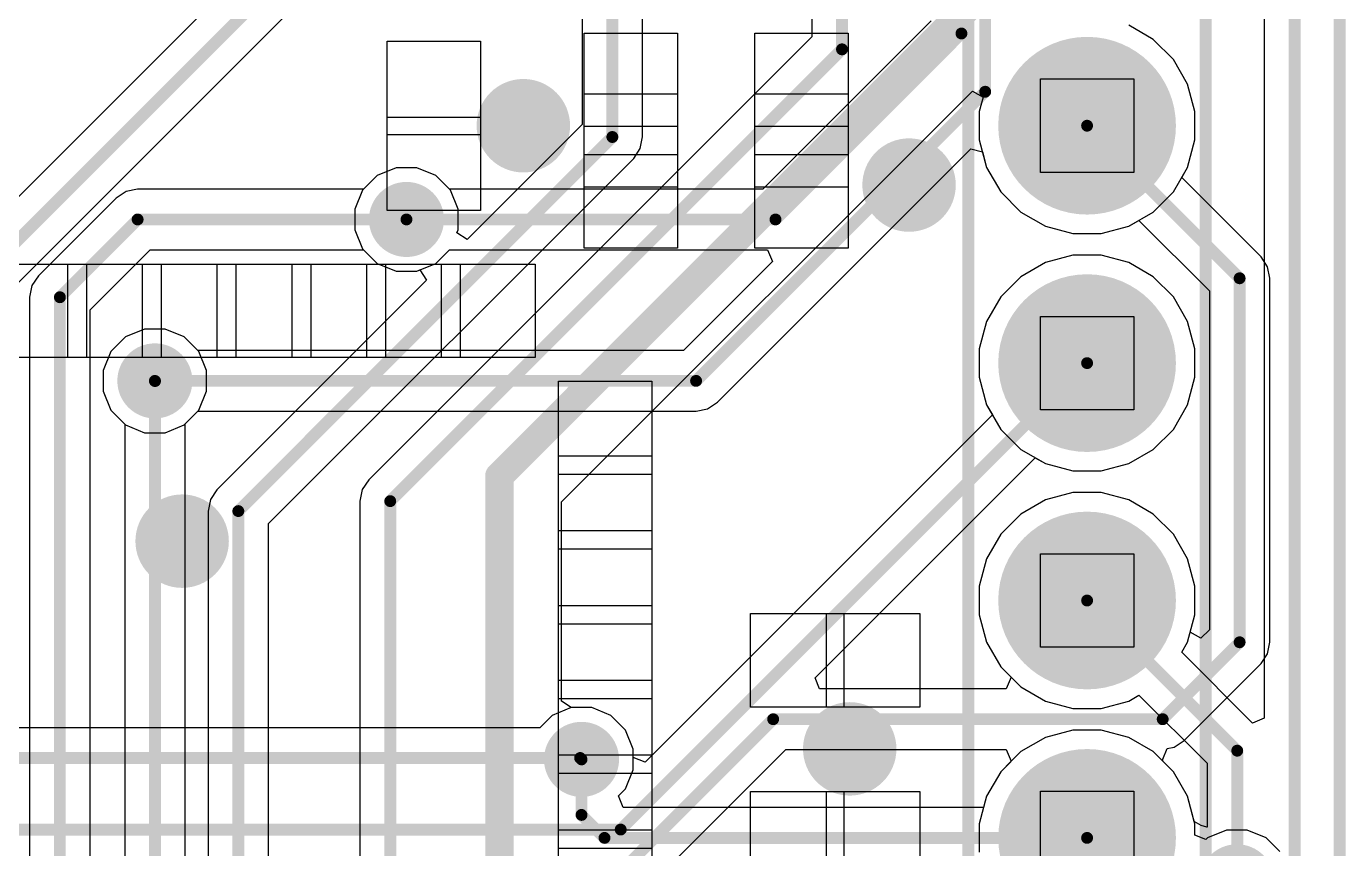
# Model space of a CAD drawing. Header units: millimetres. Extents: x -0.36 to 5.33, y -0.63 to 3.45.
# Drawn here: x 2.711 to 3.267, y 1.882 to 2.228 of the extents above; entities that cross this region are included whole.
import ezdxf

# ---------------------------------------------------------------- set-up
doc = ezdxf.new("R2010")
doc.units = ezdxf.units.MM
doc.header["$MEASUREMENT"] = 0
for name, color, linetype in [('BottomLayer', 5, 'Continuous'), ('BottomSolder', 6, 'Continuous'), ('Mechanical1', 6, 'Continuous'), ('MultiLayer', 9, 'Continuous'), ('PadHoleLayer', 156, 'Continuous'), ('TopLayer', 1, 'Continuous'), ('TopOverlay', 2, 'Continuous'), ('TopSolder', 216, 'Continuous'), ('ViaHoleLayer', 16, 'Continuous')]:
    doc.layers.add(name, color=color, linetype=linetype)

# ---------------------------------------------------------------- blocks, each defined once
blk = doc.blocks.new('HDR_1_8_TH______13')
at = {"layer": 'BottomLayer'}
h = blk.add_hatch(color=5, dxfattribs=at)
edge = h.paths.add_edge_path()
edge.add_arc((-0.05, 0), 0.03543, 0, 360)
h = blk.add_hatch(color=5, dxfattribs=at)
edge = h.paths.add_edge_path()
edge.add_arc((0.05, 0), 0.03543, 0, 360)
h = blk.add_hatch(color=5, dxfattribs=at)
edge = h.paths.add_edge_path()
edge.add_arc((0.15, 0), 0.03543, 0, 360)
h = blk.add_hatch(color=5, dxfattribs=at)
edge = h.paths.add_edge_path()
edge.add_arc((0.25, 0), 0.03543, 0, 360)
at = {"layer": 'BottomSolder'}
h = blk.add_hatch(color=6, dxfattribs=at)
edge = h.paths.add_edge_path()
edge.add_arc((-0.05, 0), 0.03743, 0, 360)
h = blk.add_hatch(color=6, dxfattribs=at)
edge = h.paths.add_edge_path()
edge.add_arc((0.05, 0), 0.03743, 0, 360)
h = blk.add_hatch(color=6, dxfattribs=at)
edge = h.paths.add_edge_path()
edge.add_arc((0.15, 0), 0.03743, 0, 360)
h = blk.add_hatch(color=6, dxfattribs=at)
edge = h.paths.add_edge_path()
edge.add_arc((0.25, 0), 0.03743, 0, 360)
at = {"layer": 'MultiLayer'}
h = blk.add_hatch(color=9, dxfattribs=at)
edge = h.paths.add_edge_path()
edge.add_arc((-0.05, 0), 0.03543, 0, 360)
h = blk.add_hatch(color=9, dxfattribs=at)
edge = h.paths.add_edge_path()
edge.add_arc((0.05, 0), 0.03543, 0, 360)
h = blk.add_hatch(color=9, dxfattribs=at)
edge = h.paths.add_edge_path()
edge.add_arc((0.15, 0), 0.03543, 0, 360)
h = blk.add_hatch(color=9, dxfattribs=at)
edge = h.paths.add_edge_path()
edge.add_arc((0.25, 0), 0.03543, 0, 360)
at = {"layer": 'PadHoleLayer'}
h = blk.add_hatch(color=156, dxfattribs=at)
edge = h.paths.add_edge_path()
edge.add_arc((-0.05, 0), 0.01969, 0, 360)
h = blk.add_hatch(color=156, dxfattribs=at)
edge = h.paths.add_edge_path()
edge.add_arc((0.05, 0), 0.01969, 0, 360)
h = blk.add_hatch(color=156, dxfattribs=at)
edge = h.paths.add_edge_path()
edge.add_arc((0.15, 0), 0.01969, 0, 360)
h = blk.add_hatch(color=156, dxfattribs=at)
edge = h.paths.add_edge_path()
edge.add_arc((0.25, 0), 0.01969, 0, 360)
at = {"layer": 'TopLayer'}
h = blk.add_hatch(color=1, dxfattribs=at)
edge = h.paths.add_edge_path()
edge.add_arc((-0.05, 0), 0.03543, 0, 360)
h = blk.add_hatch(color=1, dxfattribs=at)
edge = h.paths.add_edge_path()
edge.add_arc((0.05, 0), 0.03543, 0, 360)
h = blk.add_hatch(color=1, dxfattribs=at)
edge = h.paths.add_edge_path()
edge.add_arc((0.15, 0), 0.03543, 0, 360)
h = blk.add_hatch(color=1, dxfattribs=at)
edge = h.paths.add_edge_path()
edge.add_arc((0.25, 0), 0.03543, 0, 360)
at = {"layer": 'TopSolder'}
h = blk.add_hatch(color=216, dxfattribs=at)
edge = h.paths.add_edge_path()
edge.add_arc((-0.05, 0), 0.03743, 0, 360)
h = blk.add_hatch(color=216, dxfattribs=at)
edge = h.paths.add_edge_path()
edge.add_arc((0.05, 0), 0.03743, 0, 360)
h = blk.add_hatch(color=216, dxfattribs=at)
edge = h.paths.add_edge_path()
edge.add_arc((0.15, 0), 0.03743, 0, 360)
h = blk.add_hatch(color=216, dxfattribs=at)
edge = h.paths.add_edge_path()
edge.add_arc((0.25, 0), 0.03743, 0, 360)
at = {"layer": 'TopOverlay', "const_width": 0.005}
for points in [[(-0.4, 0.05), (0.4, 0.05)], [(-0.4, -0.05), (0.4, -0.05)]]:
    blk.add_lwpolyline(points, dxfattribs=at)

msp = doc.modelspace()

# ---------------------------------------------------------------- hatches: boundary and pattern name
at = {"layer": 'BottomLayer'}
h = msp.add_hatch(color=5, dxfattribs=at)
edge = h.paths.add_edge_path()
edge.add_arc((2.871, 2.147), 0.01181, 0, 360)
h = msp.add_hatch(color=5, dxfattribs=at)
edge = h.paths.add_edge_path()
edge.add_arc((2.765, 2.079), 0.01181, 0, 360)
h = msp.add_hatch(color=5, dxfattribs=at)
edge = h.paths.add_edge_path()
edge.add_arc((2.94475, 1.91956), 0.01181, 0, 360)
at = {"layer": 'BottomSolder'}
h = msp.add_hatch(color=6, dxfattribs=at)
edge = h.paths.add_edge_path()
edge.add_arc((2.871, 2.147), 0.01581, 0, 360)
h = msp.add_hatch(color=6, dxfattribs=at)
edge = h.paths.add_edge_path()
edge.add_arc((2.765, 2.079), 0.01581, 0, 360)
h = msp.add_hatch(color=6, dxfattribs=at)
edge = h.paths.add_edge_path()
edge.add_arc((2.94475, 1.91956), 0.01581, 0, 360)
h = msp.add_hatch(color=6, dxfattribs=at)
edge = h.paths.add_edge_path()
edge.add_arc((3.22085, 1.868), 0.01581, 0, 360)
at = {"layer": 'TopLayer'}
h = msp.add_hatch(color=1, dxfattribs=at)
edge = h.paths.add_edge_path()
edge.add_arc((2.871, 2.147), 0.01181, 0, 360)
h = msp.add_hatch(color=1, dxfattribs=at)
edge = h.paths.add_edge_path()
edge.add_arc((2.765, 2.079), 0.01181, 0, 360)
h = msp.add_hatch(color=1, dxfattribs=at)
edge = h.paths.add_edge_path()
edge.add_arc((2.94475, 1.91956), 0.01181, 0, 360)
at = {"layer": 'TopSolder'}
h = msp.add_hatch(color=216, dxfattribs=at)
edge = h.paths.add_edge_path()
edge.add_arc((2.871, 2.147), 0.01581, 0, 360)
h = msp.add_hatch(color=216, dxfattribs=at)
edge = h.paths.add_edge_path()
edge.add_arc((2.765, 2.079), 0.01581, 0, 360)
h = msp.add_hatch(color=216, dxfattribs=at)
edge = h.paths.add_edge_path()
edge.add_arc((2.94475, 1.91956), 0.01581, 0, 360)
h = msp.add_hatch(color=216, dxfattribs=at)
edge = h.paths.add_edge_path()
edge.add_arc((3.22085, 1.868), 0.01581, 0, 360)
at = {"layer": 'ViaHoleLayer'}
h = msp.add_hatch(color=16, dxfattribs=at)
edge = h.paths.add_edge_path()
edge.add_arc((2.871, 2.147), 0.00591, 0, 360)
h = msp.add_hatch(color=16, dxfattribs=at)
edge = h.paths.add_edge_path()
edge.add_arc((2.765, 2.079), 0.00591, 0, 360)
h = msp.add_hatch(color=16, dxfattribs=at)
edge = h.paths.add_edge_path()
edge.add_arc((2.94475, 1.91956), 0.00591, 0, 360)

# ---------------------------------------------------------------- linework, layer by layer
at = {"layer": 'BottomLayer'}
for p, q in [((2.79825, 2.24727), (2.67399, 2.12301)), ((2.69574, 2.10872), (2.82, 2.23298)), ((3.09206, 2.23062), (3.02119, 2.15974)), ((3.18564, 2.22285), (3.17528, 2.22883)), ((3.1941, 2.21439), (3.18564, 2.22285)), ((3.20008, 2.20403), (3.1941, 2.21439)), ((3.20318, 2.19247), (3.20008, 2.20403)), ((3.20318, 2.18051), (3.20318, 2.19247)), ((3.20008, 2.16895), (3.20318, 2.18051)), ((3.00202, 2.06999), (3.10882, 2.17679)), ((3.10882, 2.17679), (3.11365, 2.1755)), ((3.11365, 2.1755), (3.11541, 2.16895)), ((2.86666, 2.16881), (2.85865, 2.16549)), ((2.87534, 2.16881), (2.86666, 2.16881)), ((2.88335, 2.16549), (2.87534, 2.16881)), ((3.11541, 2.16895), (3.12139, 2.15859)), ((3.1976, 2.16466), (3.20008, 2.16895)), ((2.85865, 2.16549), (2.85251, 2.15935)), ((2.8891, 2.15974), (2.88335, 2.16549)), ((3.23101, 2.13124), (3.1976, 2.16466)), ((2.85251, 2.15935), (2.84919, 2.15134)), ((3.02119, 2.15974), (2.8891, 2.15974)), ((3.12139, 2.15859), (3.12985, 2.15013)), ((2.84919, 2.15134), (2.84919, 2.14266)), ((3.12985, 2.15013), (3.14021, 2.14415)), ((3.17528, 2.14415), (3.17957, 2.14663)), ((3.17957, 2.14663), (3.20926, 2.11695)), ((2.84919, 2.14266), (2.85251, 2.13465)), ((3.14021, 2.14415), (3.15176, 2.14106)), ((3.15176, 2.14106), (3.16372, 2.14106)), ((3.16372, 2.14106), (3.17528, 2.14415)), ((2.85251, 2.13465), (2.85865, 2.12851)), ((2.88335, 2.12851), (2.8891, 2.13426)), ((2.8891, 2.13426), (3.02317, 2.13426)), ((3.02317, 2.13426), (3.02524, 2.12926)), ((3.02524, 2.12926), (2.98773, 2.09174)), ((3.14021, 2.12883), (3.12985, 2.12285)), ((3.15176, 2.13192), (3.14021, 2.12883)), ((3.16372, 2.13192), (3.15176, 2.13192)), ((3.17528, 2.12883), (3.16372, 2.13192)), ((3.18564, 2.12285), (3.17528, 2.12883)), ((3.23377, 2.12711), (3.23101, 2.13124)), ((2.85865, 2.12851), (2.86666, 2.12519)), ((2.86666, 2.12519), (2.87534, 2.12519)), ((2.87534, 2.12519), (2.88335, 2.12851)), ((3.23474, 2.12223), (3.23377, 2.12711)), ((3.12985, 2.12285), (3.12139, 2.11439)), ((3.1941, 2.11439), (3.18564, 2.12285)), ((3.23474, 1.9689), (3.23474, 2.12223)), ((3.12139, 2.11439), (3.11541, 2.10403)), ((3.20008, 2.10403), (3.1941, 2.11439)), ((3.20926, 2.11695), (3.20926, 1.97418)), ((3.11541, 2.10403), (3.11231, 2.09247)), ((3.20318, 2.09247), (3.20008, 2.10403)), ((2.75265, 2.09749), (2.74651, 2.09135)), ((2.76066, 2.10081), (2.75265, 2.09749)), ((2.76934, 2.10081), (2.76066, 2.10081)), ((2.77735, 2.09749), (2.76934, 2.10081)), ((2.7831, 2.09174), (2.77735, 2.09749)), ((2.74651, 2.09135), (2.74319, 2.08334)), ((2.98773, 2.09174), (2.7831, 2.09174)), ((3.11231, 2.09247), (3.11231, 2.08051)), ((3.20318, 2.08051), (3.20318, 2.09247)), ((2.74319, 2.08334), (2.74319, 2.07466)), ((3.11231, 2.08051), (3.11541, 2.06895)), ((3.20008, 2.06895), (3.20318, 2.08051)), ((2.74319, 2.07466), (2.74651, 2.06665)), ((2.99789, 2.06723), (3.00202, 2.06999)), ((3.11541, 2.06895), (3.11789, 2.06466)), ((3.1941, 2.05859), (3.20008, 2.06895)), ((2.74651, 2.06665), (2.75265, 2.06051)), ((2.77735, 2.06051), (2.7831, 2.06626)), ((2.7831, 2.06626), (2.99301, 2.06626)), ((3.11789, 2.06466), (2.97156, 1.91833)), ((2.99301, 2.06626), (2.99789, 2.06723)), ((2.75265, 2.06051), (2.76066, 2.05719)), ((2.76066, 2.05719), (2.76934, 2.05719)), ((2.76934, 2.05719), (2.77735, 2.06051)), ((3.18564, 2.05013), (3.1941, 2.05859)), ((3.04313, 1.95385), (3.13591, 2.04663)), ((3.13591, 2.04663), (3.14021, 2.04415)), ((3.17528, 2.04415), (3.18564, 2.05013)), ((3.14021, 2.04415), (3.15176, 2.04106)), ((3.15176, 2.04106), (3.16372, 2.04106)), ((3.16372, 2.04106), (3.17528, 2.04415)), ((3.14021, 2.02883), (3.12985, 2.02285)), ((3.15176, 2.03192), (3.14021, 2.02883)), ((3.16372, 2.03192), (3.15176, 2.03192)), ((3.17528, 2.02883), (3.16372, 2.03192)), ((3.18564, 2.02285), (3.17528, 2.02883)), ((3.12985, 2.02285), (3.12139, 2.01439)), ((3.1941, 2.01439), (3.18564, 2.02285)), ((3.12139, 2.01439), (3.11541, 2.00403)), ((3.20008, 2.00403), (3.1941, 2.01439)), ((3.11541, 2.00403), (3.11231, 1.99247)), ((3.20318, 1.99247), (3.20008, 2.00403)), ((3.11231, 1.99247), (3.11231, 1.98051)), ((3.20318, 1.98051), (3.20318, 1.99247)), ((3.11231, 1.98051), (3.11541, 1.96895)), ((3.20122, 1.97322), (3.20318, 1.98051)), ((3.2057, 1.97063), (3.20122, 1.97322)), ((3.20926, 1.97418), (3.2057, 1.97063)), ((3.11541, 1.96895), (3.12139, 1.95859)), ((3.23377, 1.96402), (3.23474, 1.9689)), ((3.23101, 1.95989), (3.23377, 1.96402)), ((3.12139, 1.95859), (3.12575, 1.95423)), ((3.1986, 1.92748), (3.23101, 1.95989)), ((3.04504, 1.94923), (3.04313, 1.95385)), ((3.12575, 1.95423), (3.12367, 1.94923)), ((3.12367, 1.94923), (3.04504, 1.94923)), ((2.94041, 1.94137), (2.9324, 1.93805)), ((2.94909, 1.94137), (2.94041, 1.94137)), ((2.95711, 1.93805), (2.94909, 1.94137)), ((2.9324, 1.93805), (2.92725, 1.93289)), ((2.96324, 1.93191), (2.95711, 1.93805)), ((2.92725, 1.93289), (2.22219, 1.93289)), ((2.96656, 1.92389), (2.96324, 1.93191)), ((2.96656, 1.92041), (2.96656, 1.92389)), ((2.97263, 1.8656), (3.03077, 1.92375)), ((3.03077, 1.92375), (3.12367, 1.92375)), ((3.12367, 1.92375), (3.12575, 1.91875)), ((3.18968, 1.91972), (3.19144, 1.92411)), ((3.19144, 1.92411), (3.19447, 1.92472)), ((3.19447, 1.92472), (3.1986, 1.92748)), ((2.97156, 1.91833), (2.96656, 1.92041)), ((3.12575, 1.91875), (3.12139, 1.91439)), ((3.1897, 1.91879), (3.18968, 1.91972)), ((3.1941, 1.91439), (3.1897, 1.91879)), ((3.12139, 1.91439), (3.11541, 1.90403)), ((3.20008, 1.90403), (3.1941, 1.91439)), ((3.11541, 1.90403), (3.11231, 1.89247)), ((3.20318, 1.89247), (3.20008, 1.90403)), ((3.11231, 1.89247), (3.11231, 1.88051)), ((3.20318, 1.88771), (3.20318, 1.89247)), ((3.21651, 1.88981), (3.20849, 1.88649)), ((3.22519, 1.88981), (3.21651, 1.88981)), ((3.2332, 1.88649), (3.22519, 1.88981)), ((3.20779, 1.88579), (3.20318, 1.88771)), ((3.20849, 1.88649), (3.20779, 1.88579)), ((3.23895, 1.88074), (3.2332, 1.88649))]:
    msp.add_line(p, q, dxfattribs=at)
at = {"layer": 'BottomLayer', "const_width": 0.005}
for points in [[(3.11481, 2.2008), (3.11481, 2.35043)], [(3.10481, 2.22534), (3.10481, 2.33281)], [(2.683, 2.114), (2.81099, 2.24199)], [(3.02647, 2.147), (3.10481, 2.22534)], [(2.99301, 2.079), (3.11481, 2.2008)], [(3.15774, 2.18649), (3.222, 2.12223)], [(2.871, 2.147), (3.02647, 2.147)], [(3.222, 1.9689), (3.222, 2.12223)], [(2.96125, 1.89), (3.15774, 2.08649)], [(2.765, 2.079), (2.99301, 2.079)], [(3.18959, 1.93649), (3.222, 1.9689)], [(2.96361, 1.87461), (3.02549, 1.93649)], [(3.02549, 1.93649), (3.18959, 1.93649)], [(2.18585, 1.92015), (2.94416, 1.92015)], [(2.94416, 1.92015), (2.94475, 1.91956)], [(2.189, 1.89), (2.96125, 1.89)]]:
    msp.add_lwpolyline(points, dxfattribs=at)
at = {"layer": 'BottomLayer', "const_width": 0.0025}
for points in [[(3.10356, 2.22534, 1), (3.10606, 2.22534, 1)], [(3.10356, 2.22534, 1), (3.10606, 2.22534, 1)], [(3.11356, 2.2008, 1), (3.11606, 2.2008, 1)], [(3.11356, 2.2008, 1), (3.11606, 2.2008, 1)], [(3.15649, 2.18649, 1), (3.15899, 2.18649, 1)], [(2.86975, 2.147, 1), (2.87225, 2.147, 1)], [(3.02522, 2.147, 1), (3.02772, 2.147, 1)], [(3.02522, 2.147, 1), (3.02772, 2.147, 1)], [(3.22075, 2.12223, 1), (3.22325, 2.12223, 1)], [(3.22075, 2.12223, 1), (3.22325, 2.12223, 1)], [(3.15649, 2.08649, 1), (3.15899, 2.08649, 1)], [(2.76375, 2.079, 1), (2.76625, 2.079, 1)], [(2.99176, 2.079, 1), (2.99426, 2.079, 1)], [(2.99176, 2.079, 1), (2.99426, 2.079, 1)], [(3.22075, 1.9689, 1), (3.22325, 1.9689, 1)], [(3.22075, 1.9689, 1), (3.22325, 1.9689, 1)], [(3.02424, 1.93649, 1), (3.02674, 1.93649, 1)], [(3.02424, 1.93649, 1), (3.02674, 1.93649, 1)], [(3.18834, 1.93649, 1), (3.19084, 1.93649, 1)], [(3.18834, 1.93649, 1), (3.19084, 1.93649, 1)], [(2.94291, 1.92015, 1), (2.94541, 1.92015, 1)], [(2.94291, 1.92015, 1), (2.94541, 1.92015, 1)], [(2.9435, 1.91956, 1), (2.946, 1.91956, 1)], [(2.96, 1.89, 1), (2.9625, 1.89, 1)], [(2.96, 1.89, 1), (2.9625, 1.89, 1)]]:
    msp.add_lwpolyline(points, format="xyb", close=True, dxfattribs=at)
at = {"layer": 'Mechanical1'}
for p, q in [((2.94586, 2.18616), (2.94586, 2.22553)), ((2.94586, 2.22553), (2.98523, 2.22553)), ((2.98523, 2.22553), (2.98523, 2.18616)), ((3.01775, 2.22552), (3.05712, 2.22552)), ((3.01775, 2.18615), (3.01775, 2.22552)), ((3.05712, 2.22552), (3.05712, 2.18615)), ((2.86287, 2.18271), (2.86287, 2.22208)), ((2.86287, 2.22208), (2.90224, 2.22208)), ((2.90224, 2.22208), (2.90224, 2.18271)), ((3.13806, 2.16681), (3.13806, 2.20617)), ((3.13806, 2.20617), (3.17743, 2.20617)), ((3.17743, 2.20617), (3.17743, 2.16681)), ((2.94587, 2.16055), (2.94587, 2.19992)), ((2.94587, 2.19992), (2.98524, 2.19992)), ((2.98524, 2.19992), (2.98524, 2.16055)), ((3.01773, 2.19993), (3.0571, 2.19993)), ((3.01773, 2.16056), (3.01773, 2.19993)), ((3.0571, 2.19993), (3.0571, 2.16056)), ((2.86287, 2.15071), (2.86287, 2.19008)), ((2.86287, 2.19008), (2.90224, 2.19008)), ((2.90224, 2.19008), (2.90224, 2.15071)), ((2.98523, 2.18616), (2.94586, 2.18616)), ((3.05712, 2.18615), (3.01775, 2.18615)), ((2.90224, 2.18271), (2.86287, 2.18271)), ((2.94586, 2.13494), (2.94586, 2.17431)), ((2.94586, 2.17431), (2.98523, 2.17431)), ((2.98523, 2.17431), (2.98523, 2.13494)), ((3.01778, 2.1743), (3.05715, 2.1743)), ((3.01778, 2.13493), (3.01778, 2.1743)), ((3.05715, 2.1743), (3.05715, 2.13493)), ((3.17743, 2.16681), (3.13806, 2.16681)), ((2.98524, 2.16055), (2.94587, 2.16055)), ((3.0571, 2.16056), (3.01773, 2.16056)), ((2.90224, 2.15071), (2.86287, 2.15071)), ((2.98523, 2.13494), (2.94586, 2.13494)), ((3.05715, 2.13493), (3.01778, 2.13493)), ((2.69682, 2.12818), (2.73619, 2.12818)), ((2.72831, 2.0888), (2.72831, 2.12818)), ((2.72831, 2.12818), (2.76768, 2.12818)), ((2.73619, 2.12818), (2.73619, 2.0888)), ((2.75981, 2.0888), (2.75981, 2.12818)), ((2.75981, 2.12818), (2.79918, 2.12818)), ((2.76768, 2.12818), (2.76768, 2.0888)), ((2.79131, 2.0888), (2.79131, 2.12818)), ((2.79131, 2.12818), (2.83068, 2.12818)), ((2.79918, 2.12818), (2.79918, 2.0888)), ((2.8228, 2.0888), (2.8228, 2.12818)), ((2.8228, 2.12818), (2.86217, 2.12818)), ((2.83068, 2.12818), (2.83068, 2.0888)), ((2.8543, 2.0888), (2.8543, 2.12818)), ((2.8543, 2.12818), (2.89367, 2.12818)), ((2.86217, 2.12818), (2.86217, 2.0888)), ((2.88579, 2.0888), (2.88579, 2.12818)), ((2.88579, 2.12818), (2.92516, 2.12818)), ((2.89367, 2.12818), (2.89367, 2.0888)), ((2.92516, 2.12818), (2.92516, 2.0888)), ((3.13806, 2.06681), (3.13806, 2.10617)), ((3.13806, 2.10617), (3.17743, 2.10617)), ((3.17743, 2.10617), (3.17743, 2.06681)), ((2.73619, 2.0888), (2.69682, 2.0888)), ((2.76768, 2.0888), (2.72831, 2.0888)), ((2.79918, 2.0888), (2.75981, 2.0888)), ((2.83068, 2.0888), (2.79131, 2.0888)), ((2.86217, 2.0888), (2.8228, 2.0888)), ((2.89367, 2.0888), (2.8543, 2.0888)), ((2.92516, 2.0888), (2.88579, 2.0888)), ((2.93506, 2.03954), (2.93506, 2.07891)), ((2.93506, 2.07891), (2.97443, 2.07891)), ((2.97443, 2.07891), (2.97443, 2.03954)), ((3.17743, 2.06681), (3.13806, 2.06681)), ((2.93506, 2.00805), (2.93506, 2.04742)), ((2.93506, 2.04742), (2.97443, 2.04742)), ((2.97443, 2.04742), (2.97443, 2.00805)), ((2.97443, 2.03954), (2.93506, 2.03954)), ((2.93506, 1.97655), (2.93506, 2.01592)), ((2.93506, 2.01592), (2.97443, 2.01592)), ((2.97443, 2.01592), (2.97443, 1.97655)), ((2.97443, 2.00805), (2.93506, 2.00805)), ((3.13806, 1.9668), (3.13806, 2.00617)), ((3.13806, 2.00617), (3.17743, 2.00617)), ((3.17743, 2.00617), (3.17743, 1.9668)), ((2.93506, 1.94505), (2.93506, 1.98442)), ((2.93506, 1.98442), (2.97443, 1.98442)), ((2.97443, 1.98442), (2.97443, 1.94505)), ((3.0159, 1.94161), (3.0159, 1.98098)), ((3.0159, 1.98098), (3.05527, 1.98098)), ((3.0479, 1.94161), (3.0479, 1.98098)), ((3.0479, 1.98098), (3.08727, 1.98098)), ((3.05527, 1.98098), (3.05527, 1.94161)), ((3.08727, 1.98098), (3.08727, 1.94161)), ((2.97443, 1.97655), (2.93506, 1.97655)), ((3.17743, 1.9668), (3.13806, 1.9668)), ((2.93506, 1.91356), (2.93506, 1.95293)), ((2.93506, 1.95293), (2.97443, 1.95293)), ((2.97443, 1.95293), (2.97443, 1.91356)), ((2.97443, 1.94505), (2.93506, 1.94505)), ((3.05527, 1.94161), (3.0159, 1.94161)), ((3.08727, 1.94161), (3.0479, 1.94161)), ((2.93506, 1.88206), (2.93506, 1.92143)), ((2.93506, 1.92143), (2.97443, 1.92143)), ((2.97443, 1.92143), (2.97443, 1.88206)), ((2.97443, 1.91356), (2.93506, 1.91356)), ((3.0159, 1.86661), (3.0159, 1.90598)), ((3.0159, 1.90598), (3.05527, 1.90598)), ((3.0479, 1.86661), (3.0479, 1.90598)), ((3.0479, 1.90598), (3.08727, 1.90598)), ((3.05527, 1.90598), (3.05527, 1.86661)), ((3.08727, 1.90598), (3.08727, 1.86661)), ((3.13806, 1.86681), (3.13806, 1.90617)), ((3.13806, 1.90617), (3.17743, 1.90617)), ((3.17743, 1.90617), (3.17743, 1.86681)), ((2.93506, 1.85056), (2.93506, 1.88993)), ((2.93506, 1.88993), (2.97443, 1.88993)), ((2.97443, 1.88993), (2.97443, 1.85056)), ((2.97443, 1.88206), (2.93506, 1.88206))]:
    msp.add_line(p, q, dxfattribs=at)
at = {"layer": 'Mechanical1', "const_width": 0.01969}
for points in [[(2.92024, 2.17665, -1), (2.92024, 2.19633)], [(2.92024, 2.19633, -1), (2.92024, 2.17665)], [(3.08274, 2.15165, -1), (3.08274, 2.17133)], [(3.08274, 2.17133, -1), (3.08274, 2.15165)], [(2.77649, 2.00165, -1), (2.77649, 2.02133)], [(2.77649, 2.02133, -1), (2.77649, 2.00165)], [(3.05774, 1.91415, -1), (3.05774, 1.93383)], [(3.05774, 1.93383, -1), (3.05774, 1.91415)]]:
    msp.add_lwpolyline(points, format="xyb", dxfattribs=at)
at = {"layer": 'Mechanical1', "const_width": 0.00984}
for points in [[(2.91532, 2.19633, 1), (2.92516, 2.19633, 1)], [(2.91532, 2.19633, 1), (2.92516, 2.19633, 1)], [(2.91532, 2.17665, 1), (2.92516, 2.17665, 1)], [(2.91532, 2.17665, 1), (2.92516, 2.17665, 1)], [(3.07782, 2.17133, 1), (3.08766, 2.17133, 1)], [(3.07782, 2.17133, 1), (3.08766, 2.17133, 1)], [(3.07782, 2.15165, 1), (3.08766, 2.15165, 1)], [(3.07782, 2.15165, 1), (3.08766, 2.15165, 1)], [(2.77157, 2.02133, 1), (2.78141, 2.02133, 1)], [(2.77157, 2.02133, 1), (2.78141, 2.02133, 1)], [(2.77157, 2.00165, 1), (2.78141, 2.00165, 1)], [(2.77157, 2.00165, 1), (2.78141, 2.00165, 1)], [(3.05282, 1.93383, 1), (3.06266, 1.93383, 1)], [(3.05282, 1.93383, 1), (3.06266, 1.93383, 1)], [(3.05282, 1.91415, 1), (3.06266, 1.91415, 1)], [(3.05282, 1.91415, 1), (3.06266, 1.91415, 1)]]:
    msp.add_lwpolyline(points, format="xyb", close=True, dxfattribs=at)
at = {"layer": 'TopLayer'}
for p, q in [((3.23241, 2.26791), (3.23241, 1.93691)), ((2.945, 2.24287), (2.945, 2.18702)), ((2.97049, 2.18174), (2.97049, 2.24287)), ((3.04174, 2.24374), (3.04174, 2.22395)), ((3.18564, 2.22285), (3.17528, 2.22883)), ((3.04174, 2.22395), (2.85515, 2.03735)), ((3.1941, 2.21439), (3.18564, 2.22285)), ((3.20008, 2.20403), (3.1941, 2.21439)), ((2.93638, 2.02804), (3.10945, 2.20111)), ((3.10945, 2.20111), (3.11393, 2.19852)), ((3.20318, 2.19247), (3.20008, 2.20403)), ((3.11393, 2.19852), (3.11231, 2.19247)), ((3.11231, 2.19247), (3.11231, 2.18051)), ((3.20318, 2.18051), (3.20318, 2.19247)), ((2.945, 2.18702), (2.89652, 2.13854)), ((2.96952, 2.17686), (2.97049, 2.18174)), ((3.11231, 2.18051), (3.11541, 2.16895)), ((3.20008, 2.16895), (3.20318, 2.18051)), ((2.96675, 2.17273), (2.96952, 2.17686)), ((2.8129, 2.01888), (2.96675, 2.17273)), ((2.86666, 2.16881), (2.85865, 2.16549)), ((2.87534, 2.16881), (2.86666, 2.16881)), ((2.88335, 2.16549), (2.87534, 2.16881)), ((3.11541, 2.16895), (3.12139, 2.15859)), ((3.1941, 2.15859), (3.20008, 2.16895)), ((2.85865, 2.16549), (2.8529, 2.15974)), ((2.88949, 2.15935), (2.88335, 2.16549)), ((2.75286, 2.15877), (2.74873, 2.15601)), ((2.75774, 2.15974), (2.75286, 2.15877)), ((2.8529, 2.15974), (2.75774, 2.15974)), ((2.89281, 2.15134), (2.88949, 2.15935)), ((3.12139, 2.15859), (3.12985, 2.15013)), ((3.18564, 2.15013), (3.1941, 2.15859)), ((2.74873, 2.15601), (2.71597, 2.12326)), ((2.89281, 2.14266), (2.89281, 2.15134)), ((3.12985, 2.15013), (3.14021, 2.14415)), ((3.17528, 2.14415), (3.18564, 2.15013)), ((2.89228, 2.14137), (2.89281, 2.14266)), ((2.89652, 2.13854), (2.89228, 2.14137)), ((3.14021, 2.14415), (3.15176, 2.14106)), ((3.15176, 2.14106), (3.16372, 2.14106)), ((3.16372, 2.14106), (3.17528, 2.14415)), ((2.73773, 2.10896), (2.76302, 2.13426)), ((2.76302, 2.13426), (2.8529, 2.13426)), ((2.8529, 2.13426), (2.85865, 2.12851)), ((3.14021, 2.12883), (3.12985, 2.12285)), ((3.15176, 2.13192), (3.14021, 2.12883)), ((3.16372, 2.13192), (3.15176, 2.13192)), ((3.17528, 2.12883), (3.16372, 2.13192)), ((3.18564, 2.12285), (3.17528, 2.12883)), ((2.71597, 2.12326), (2.71321, 2.11912)), ((2.85865, 2.12851), (2.86666, 2.12519)), ((2.86666, 2.12519), (2.87534, 2.12519)), ((2.87534, 2.12519), (2.87663, 2.12572)), ((2.87663, 2.12572), (2.87946, 2.12148)), ((2.71321, 2.11912), (2.71224, 2.11424)), ((2.87946, 2.12148), (2.79115, 2.03317)), ((3.12985, 2.12285), (3.12139, 2.11439)), ((3.1941, 2.11439), (3.18564, 2.12285)), ((2.71224, 2.11424), (2.71224, 1.69377)), ((3.12139, 2.11439), (3.11541, 2.10403)), ((3.20008, 2.10403), (3.1941, 2.11439)), ((2.73773, 1.69377), (2.73773, 2.10896)), ((3.11541, 2.10403), (3.11231, 2.09247)), ((3.20318, 2.09247), (3.20008, 2.10403)), ((2.75265, 2.09749), (2.74651, 2.09135)), ((2.76066, 2.10081), (2.75265, 2.09749)), ((2.76934, 2.10081), (2.76066, 2.10081)), ((2.77735, 2.09749), (2.76934, 2.10081)), ((2.78349, 2.09135), (2.77735, 2.09749)), ((2.74651, 2.09135), (2.74319, 2.08334)), ((2.78681, 2.08334), (2.78349, 2.09135)), ((3.11231, 2.09247), (3.11231, 2.08051)), ((3.20318, 2.08051), (3.20318, 2.09247)), ((2.74319, 2.08334), (2.74319, 2.07466)), ((2.78681, 2.07466), (2.78681, 2.08334)), ((3.11231, 2.08051), (3.11541, 2.06895)), ((3.20008, 2.06895), (3.20318, 2.08051)), ((2.74319, 2.07466), (2.74651, 2.06665)), ((2.78349, 2.06665), (2.78681, 2.07466)), ((3.11541, 2.06895), (3.12139, 2.05859)), ((3.1941, 2.05859), (3.20008, 2.06895)), ((2.74651, 2.06665), (2.75233, 2.06082)), ((2.77782, 2.06098), (2.78349, 2.06665)), ((2.75233, 2.06082), (2.75233, 1.83433)), ((2.77782, 1.83417), (2.77782, 2.06098)), ((3.12139, 2.05859), (3.12985, 2.05013)), ((3.18564, 2.05013), (3.1941, 2.05859)), ((3.12985, 2.05013), (3.14021, 2.04415)), ((3.17528, 2.04415), (3.18564, 2.05013)), ((3.14021, 2.04415), (3.15176, 2.04106)), ((3.15176, 2.04106), (3.16372, 2.04106)), ((3.16372, 2.04106), (3.17528, 2.04415)), ((2.85515, 2.03735), (2.85238, 2.03322)), ((2.78838, 2.02903), (2.78741, 2.02416)), ((2.79115, 2.03317), (2.78838, 2.02903)), ((2.85238, 2.03322), (2.85141, 2.02834)), ((3.14021, 2.02883), (3.12985, 2.02285)), ((3.15176, 2.03192), (3.14021, 2.02883)), ((3.16372, 2.03192), (3.15176, 2.03192)), ((3.17528, 2.02883), (3.16372, 2.03192)), ((3.18564, 2.02285), (3.17528, 2.02883)), ((2.78741, 2.02416), (2.78741, 1.83112)), ((2.85141, 2.02834), (2.85141, 1.76225)), ((2.93638, 1.94406), (2.93638, 2.02804)), ((2.8129, 1.76225), (2.8129, 2.01888)), ((3.12985, 2.02285), (3.12139, 2.01439)), ((3.1941, 2.01439), (3.18564, 2.02285)), ((3.12139, 2.01439), (3.11541, 2.00403)), ((3.20008, 2.00403), (3.1941, 2.01439)), ((3.11541, 2.00403), (3.11231, 1.99247)), ((3.20318, 1.99247), (3.20008, 2.00403)), ((3.11231, 1.99247), (3.11231, 1.98051)), ((3.20318, 1.98051), (3.20318, 1.99247)), ((3.11231, 1.98051), (3.11541, 1.96895)), ((3.20008, 1.96895), (3.20318, 1.98051)), ((3.11541, 1.96895), (3.12139, 1.95859)), ((3.1976, 1.96466), (3.20008, 1.96895)), ((3.22741, 1.93484), (3.1976, 1.96466)), ((3.12139, 1.95859), (3.12985, 1.95013)), ((3.12985, 1.95013), (3.14021, 1.94415)), ((3.17528, 1.94415), (3.17957, 1.94663)), ((3.17957, 1.94663), (3.20826, 1.91795)), ((2.94041, 1.94137), (2.93638, 1.94406)), ((2.94909, 1.94137), (2.94041, 1.94137)), ((2.95711, 1.93805), (2.94909, 1.94137)), ((3.14021, 1.94415), (3.15176, 1.94106)), ((3.15176, 1.94106), (3.16372, 1.94106)), ((3.16372, 1.94106), (3.17528, 1.94415)), ((2.96324, 1.93191), (2.95711, 1.93805)), ((3.23241, 1.93691), (3.22741, 1.93484)), ((2.96656, 1.92389), (2.96324, 1.93191)), ((3.14021, 1.92883), (3.12985, 1.92285)), ((3.15176, 1.93192), (3.14021, 1.92883)), ((3.16372, 1.93192), (3.15176, 1.93192)), ((3.17528, 1.92883), (3.16372, 1.93192)), ((3.18564, 1.92285), (3.17528, 1.92883)), ((2.96656, 1.91522), (2.96656, 1.92389)), ((3.12985, 1.92285), (3.12139, 1.91439)), ((3.1941, 1.91439), (3.18564, 1.92285)), ((3.20826, 1.91795), (3.20826, 1.89101)), ((2.96324, 1.9072), (2.96656, 1.91522)), ((3.12139, 1.91439), (3.11541, 1.90403)), ((3.20008, 1.90403), (3.1941, 1.91439)), ((2.96028, 1.90423), (2.96324, 1.9072)), ((2.96235, 1.89923), (2.96028, 1.90423)), ((3.11541, 1.90403), (3.11412, 1.89923)), ((3.20291, 1.89346), (3.20008, 1.90403)), ((3.11412, 1.89923), (2.96235, 1.89923)), ((3.20577, 1.89169), (3.20291, 1.89346)), ((3.20818, 1.89096), (3.20577, 1.89169)), ((3.20826, 1.89101), (3.20818, 1.89096))]:
    msp.add_line(p, q, dxfattribs=at)
for points, const_width in [([(2.91016, 2.03891), (3.15774, 2.28649)], 0.012), ([(2.95774, 2.18174), (2.95774, 2.28649)], 0.005), ([(3.05449, 2.21867), (3.05449, 2.28323)], 0.005), ([(3.24516, 1.82784), (3.24516, 2.28601)], 0.005), ([(3.26416, 1.84541), (3.26416, 2.25251)], 0.005), ([(2.86416, 2.02834), (3.05449, 2.21867)], 0.005), ([(2.80016, 2.02416), (2.95774, 2.18174)], 0.005), ([(2.72499, 2.11424), (2.75774, 2.147)], 0.005), ([(2.75774, 2.147), (2.871, 2.147)], 0.005), ([(2.72499, 1.67567), (2.72499, 2.11424)], 0.005), ([(2.765, 2.079), (2.76508, 2.07892)], 0.005), ([(2.76508, 1.81623), (2.76508, 2.07892)], 0.005), ([(2.91016, 1.57915), (2.91016, 2.03891)], 0.012), ([(2.86416, 1.74415), (2.86416, 2.02834)], 0.005), ([(2.80016, 1.74415), (2.80016, 2.02416)], 0.005), ([(3.15774, 1.98649), (3.221, 1.92323)], 0.005), ([(3.221, 1.86815), (3.221, 1.92323)], 0.005), ([(2.94475, 1.89617), (2.94475, 1.91956)], 0.005), ([(2.94475, 1.89617), (2.95443, 1.88649)], 0.005), ([(2.95443, 1.88649), (3.15774, 1.88649)], 0.005)]:
    msp.add_lwpolyline(points, dxfattribs=dict(at, const_width=const_width))
for points, const_width in [([(3.05324, 2.21867, 1), (3.05574, 2.21867, 1)], 0.0025), ([(3.05324, 2.21867, 1), (3.05574, 2.21867, 1)], 0.0025), ([(2.95649, 2.18174, 1), (2.95899, 2.18174, 1)], 0.0025), ([(2.95649, 2.18174, 1), (2.95899, 2.18174, 1)], 0.0025), ([(2.75649, 2.147, 1), (2.75899, 2.147, 1)], 0.0025), ([(2.75649, 2.147, 1), (2.75899, 2.147, 1)], 0.0025), ([(2.86975, 2.147, 1), (2.87225, 2.147, 1)], 0.0025), ([(2.72374, 2.11424, 1), (2.72624, 2.11424, 1)], 0.0025), ([(2.72374, 2.11424, 1), (2.72624, 2.11424, 1)], 0.0025), ([(2.76375, 2.079, 1), (2.76625, 2.079, 1)], 0.0025), ([(2.76383, 2.07892, 1), (2.76633, 2.07892, 1)], 0.0025), ([(2.76383, 2.07892, 1), (2.76633, 2.07892, 1)], 0.0025), ([(2.90716, 2.03891, 1), (2.91316, 2.03891, 1)], 0.006), ([(2.90716, 2.03891, 1), (2.91316, 2.03891, 1)], 0.006), ([(2.86291, 2.02834, 1), (2.86541, 2.02834, 1)], 0.0025), ([(2.86291, 2.02834, 1), (2.86541, 2.02834, 1)], 0.0025), ([(2.79891, 2.02416, 1), (2.80141, 2.02416, 1)], 0.0025), ([(2.79891, 2.02416, 1), (2.80141, 2.02416, 1)], 0.0025), ([(3.15649, 1.98649, 1), (3.15899, 1.98649, 1)], 0.0025), ([(3.21975, 1.92323, 1), (3.22225, 1.92323, 1)], 0.0025), ([(3.21975, 1.92323, 1), (3.22225, 1.92323, 1)], 0.0025), ([(2.9435, 1.91956, 1), (2.946, 1.91956, 1)], 0.0025), ([(2.9435, 1.89617, 1), (2.946, 1.89617, 1)], 0.0025), ([(2.9435, 1.89617, 1), (2.946, 1.89617, 1)], 0.0025), ([(2.95318, 1.88649, 1), (2.95568, 1.88649, 1)], 0.0025), ([(2.95318, 1.88649, 1), (2.95568, 1.88649, 1)], 0.0025), ([(3.15649, 1.88649, 1), (3.15899, 1.88649, 1)], 0.0025)]:
    msp.add_lwpolyline(points, format="xyb", close=True, dxfattribs=dict(at, const_width=const_width))

# ---------------------------------------------------------------- block references
at = {"rotation": 90}
msp.add_blockref('HDR_1_8_TH______13', (3.15774, 1.93649), dxfattribs=at)

doc.saveas('drawing.dxf')
